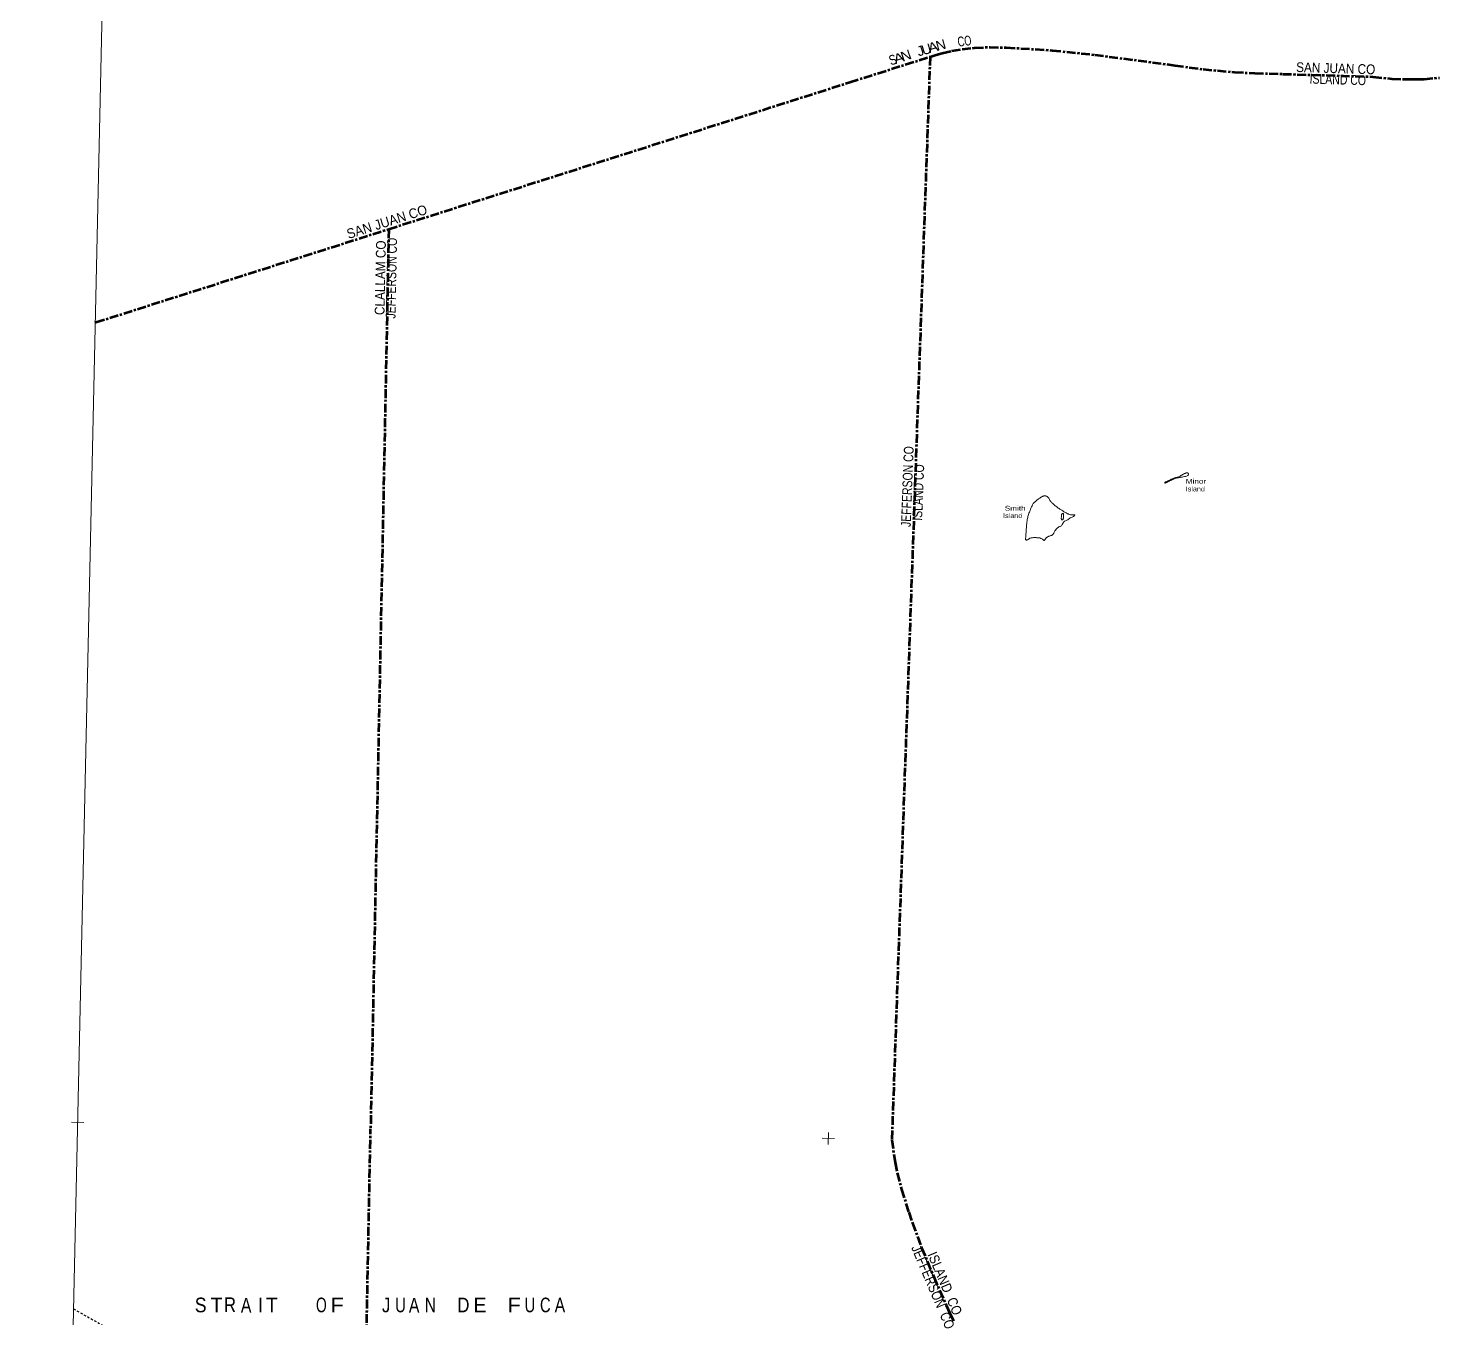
# Model space of a CAD drawing. Header units: feet. Extents: x -493433 to -244333, y 184684 to 373072.
# Drawn here: x -493183 to -435590, y 272885 to 325636 of the extents above; entities that cross this region are included whole.
import ezdxf
from ezdxf.enums import TextEntityAlignment as Align

# ---------------------------------------------------------------- set-up
doc = ezdxf.new("R2010")
doc.units = ezdxf.units.FT
doc.header["$LTSCALE"] = 60
doc.linetypes.add('LONG_DASH_SHORT_DASH', pattern=[9.9, 6, -1.2, 1.5, -1.2])
doc.linetypes.add('SHORT_DASHED', pattern=[2.7, 1.5, -1.2])
for name, color, linetype, lineweight in [('11', 7, 'LONG_DASH_SHORT_DASH', 60), ('12', 7, 'LONG_DASH_SHORT_DASH', 13), ('33', 7, 'SHORT_DASHED', 25), ('39', 7, 'Continuous', 13), ('4', 7, 'Continuous', 13), ('41', 7, 'Continuous', 13)]:
    doc.layers.add(name, color=color, linetype=linetype, lineweight=lineweight)
doc.layers.add('42', color=7, linetype='Continuous')

msp = doc.modelspace()

# ---------------------------------------------------------------- linework, layer by layer
at = {"layer": '11'}
for p, q in [((-478438.27, 317419.79), (-459585.11, 323426.79)), ((-480089.23, 234668.75), (-479182.72, 280614.02))]:
    msp.add_line(p, q, dxfattribs=at)
for points in [[(-456308.13, 324469.52), (-456062.52, 324550.1), (-455810.56, 324615.3), (-455413.28, 324707.58), (-454999.21, 324776.95), (-454485.82, 324833.2), (-453868.44, 324861.32), (-453192.54, 324843.77), (-451314.62, 324728.2), (-449571.74, 324547.57), (-446298.81, 324114.09), (-446298.81, 324114.09), (-445148.34, 323955.75), (-443859.25, 323839.51), (-443032.95, 323790.76), (-441891.18, 323761.15), (-438200.42, 323649.73), (-438200.42, 323649.73), (-437423.15, 323565.78), (-436925.69, 323550.79), (-436604.35, 323545.16), (-436347.66, 323548.91), (-436113.45, 323556.41), (-435482.01, 323607.04)], [(-459585.11, 323426.79), (-456308.13, 324469.52), (-457872.81, 280168.76)], [(-490440.51, 313597.36), (-490410.47, 313605.53), (-478438.27, 317419.79)], [(-478438.27, 317419.79), (-478438.67, 317400.02), (-479182.72, 280614.02)], [(-457872.81, 280168.76), (-457740.53, 279240.93), (-457659.12, 278815.14), (-457472.55, 278134.54), (-457180.49, 277203.17), (-457031.87, 276763.23), (-456653.11, 275749.3), (-456159.57, 274556.07), (-455646.31, 273398.1), (-455496.5, 273073.23), (-455349.8, 272760.86)]]:
    msp.add_lwpolyline(points, dxfattribs=at)
at = {"layer": '33'}
msp.add_lwpolyline([(-491328.64, 273249.71), (-464836.78, 258406.33), (-464224.89, 258116.28), (-463671.77, 257920.44), (-463084.63, 257750.15), (-462432.51, 257610.87), (-460939.06, 257380.74)], dxfattribs=at)
at = {"layer": '39'}
for points in [[(-446518.06, 307114.08), (-446581.7, 307081.31), (-446628.47, 307063.96), (-446659.02, 307050.36), (-446687.54, 307036.72), (-446707.84, 307031.02), (-446707.48, 307051.24), (-446680.76, 307077.04), (-446613.54, 307108.18), (-446558.52, 307135.49), (-446489.73, 307162.44), (-446473.02, 307172.37)], [(-446473.02, 307172.37), (-446456.61, 307186.23), (-446373.16, 307221.11), (-446314.24, 307240.27), (-446231.05, 307261.01), (-446190.41, 307274.42), (-446125.39, 307295.49), (-446049.95, 307334.57), (-445988.61, 307375.92), (-445901.02, 307416.8), (-445870.37, 307436.47), (-445805.56, 307445.41), (-445767.3, 307438.65), (-445737.51, 307409.8), (-445752.69, 307351.42), (-445797.63, 307323.93), (-445862.64, 307302.86), (-445957.95, 307282.34), (-446051.14, 307267.85), (-446120.01, 307256.97), (-446186.98, 307239.98), (-446288.38, 307217.55), (-446343.3, 307196.3), (-446424.69, 307163.4), (-446518.06, 307114.08)], [(-452312.31, 304720.04), (-452283.79, 304733.68), (-452226.6, 304769.05), (-452177.84, 304784.34), (-452147.48, 304787.84), (-452119.1, 304793.39), (-452040.23, 304798.02), (-451975.61, 304796.85), (-451915.06, 304793.73), (-451850.48, 304790.54), (-451792.16, 304775.33), (-451760.18, 304756.54), (-451710.05, 304735.41), (-451688.12, 304718.84), (-451668.29, 304698.25), (-451644.31, 304683.66), (-451625.99, 304691.42), (-451609.47, 304711.34), (-451599.02, 304731.38), (-451582.43, 304755.34), (-451561.73, 304783.28), (-451528.95, 304808.98), (-451502.34, 304828.72), (-451465.67, 304846.25), (-451431.08, 304859.78), (-451372.09, 304882.98), (-451329.46, 304894.34), (-451298.78, 304916.03), (-451271.98, 304945.88), (-451249.05, 304985.91), (-451230.23, 305021.97), (-451201.06, 305072), (-451153.42, 305137.87), (-451120.46, 305173.67), (-451077.3, 305215.36), (-451012.1, 305246.53), (-450965.26, 305267.93), (-450922.17, 305305.57), (-450884.59, 305373.65), (-450857.55, 305417.65), (-450806.2, 305465.25), (-450744.97, 305500.54), (-450681.83, 305529.73), (-450612.23, 305581.05), (-450536.68, 305626.19), (-450473.58, 305653.36), (-450414.47, 305682.62), (-450395.58, 305722.73), (-450413.54, 305735.19), (-450456.02, 305731.91), (-450504.49, 305732.79), (-450571.13, 305734), (-450639.46, 305753.44), (-450667.52, 305766.08), (-450705.57, 305784.97), (-450795.61, 305833.12), (-450833.62, 305854.03), (-450879.42, 305891.26), (-450971.31, 305949.55), (-451037.31, 305987.15), (-451097.17, 306028.68), (-451160.93, 306078.38), (-451226.85, 306120.02), (-451280.4, 306175.59), (-451312.07, 306212.57), (-451349.83, 306247.63), (-451387.51, 306286.74), (-451415.17, 306321.62), (-451444.28, 306388.88), (-451469.92, 306423.73), (-451499.71, 306452.58), (-451525.53, 306477.31), (-451565.56, 306498.26), (-451593.61, 306510.91), (-451629.96, 306511.56), (-451658.34, 306506.01), (-451694.94, 306492.52), (-451739.77, 306471.09), (-451766.31, 306455.39), (-451827.58, 306418.08), (-451878.75, 306380.58), (-451925.88, 306343.01), (-451981.34, 306291.44), (-452042.82, 306242), (-452088.22, 306188.22), (-452119.45, 306136.2), (-452161.17, 306062.13), (-452184.49, 305999.87), (-452220.41, 305911.54), (-452247.96, 305839.23), (-452290.04, 305744.95), (-452309.69, 305662.39), (-452327.42, 305573.73), (-452340.8, 305503.19), (-452348.01, 305438.61), (-452357.53, 305357.89), (-452364.92, 305283.2)], [(-452364.92, 305283.2), (-452384.2, 304994.36), (-452389.53, 304921.65), (-452390.25, 304881.22), (-452390.86, 304846.85), (-452399.8, 304798.48), (-452406.9, 304739.96), (-452397.27, 304713.5), (-452385.37, 304701.15), (-452357.17, 304696.59), (-452312.31, 304720.04)], [(-450934.55, 305631.39), (-450936.21, 305651.64), (-450935.85, 305671.86), (-450937.4, 305698.17), (-450934.99, 305720.38), (-450922.15, 305760.59), (-450909.78, 305774.52), (-450887.32, 305788.27), (-450871.2, 305785.95), (-450855.37, 305767.47), (-450849.63, 305749.16), (-450852.48, 305702.7), (-450853.05, 305670.35), (-450851.5, 305644.04), (-450854.06, 305613.75), (-450860.73, 305579.49), (-450873.42, 305547.36), (-450891.89, 305531.52), (-450912.26, 305521.78), (-450926.29, 305528.1), (-450936.03, 305548.5), (-450943.67, 305572.9), (-450934.55, 305631.39)]]:
    msp.add_spline(points, degree=3, dxfattribs=at)
at = {"layer": '4'}
for p, q in [((-491155.42, 281126.59), (-491166.08, 280626.7)), ((-490910.8, 280871.32), (-491410.69, 280881.98)), ((-460217.75, 280217.16), (-460717.65, 280227.14)), ((-460462.72, 280472.1), (-460472.69, 279972.2))]:
    msp.add_line(p, q, dxfattribs=at)
msp.add_lwpolyline([(-489136.84, 372822.34), (-458570.27, 372170.54), (-428002.84, 371560.78), (-397434.59, 370993.07), (-366865.58, 370467.41), (-336295.9, 369983.8), (-305725.57, 369542.24), (-275154.66, 369142.74), (-244583.22, 368785.28), (-246606.46, 184933.95), (-277430.78, 185294.37), (-308254.58, 185697.19), (-339077.78, 186142.4), (-369900.35, 186630.01), (-400722.22, 187160.02), (-431543.33, 187732.42), (-462363.63, 188347.22), (-493183.05, 189004.41)], close=True, dxfattribs=at)
msp.add_lwpolyline([(-489136.84, 372822.34), (-458570.27, 372170.54), (-428002.84, 371560.78), (-397434.59, 370993.07), (-366865.58, 370467.41), (-336295.9, 369983.8), (-305725.57, 369542.24), (-275154.66, 369142.74), (-244583.22, 368785.28), (-246606.46, 184933.95), (-277430.78, 185294.37), (-308254.58, 185697.19), (-339077.78, 186142.4), (-369900.35, 186630.01), (-400722.22, 187160.02), (-431543.33, 187732.42), (-462363.63, 188347.22), (-493183.05, 189004.41)], close=True, dxfattribs=at)

# ---------------------------------------------------------------- texts
at = {"layer": '12'}
for s, height, rotation, width, p in [('J', 400, 17.795, 1.05, (-456777.85, 324474.33)), ('A', 400, 15.74, 1.15, (-456334.91, 324611.93)), ('N', 400, 15.656, 1.05, (-456011.12, 324702.86)), ('C', 400, 8.795, 0.75, (-455157.11, 324872.74)), ('O', 400, 6.733, 0.7, (-454888.09, 324910.63)), ('S', 400, 18.581, 0.85, (-457915.2, 324105.84)), ('A', 400, 18.581, 1.2, (-457727.65, 324157.32)), ('N', 400, 18.581, 1.1, (-457433.47, 324260.29)), ('SAN JUAN CO', 400, 358.271, 0.9, (-441347.53, 323844.78)), ('ISLAND CO', 400, 358.271, 0.8, (-440796.96, 323371.37)), ('JEFFERSON CO', 400, 87.816, 0.8, (-457101.23, 305227.2)), ('ISLAND CO', 400, 87.816, 0.8, (-456634.52, 305484.02)), ('JEFFERSON  CO', 403.2, 292.956, 0.85, (-457087.46, 275755.65)), ('ISLAND  CO', 403.2, 292.956, 0.9, (-456423.2, 275478.46))]:
    msp.add_text(s, height=height, rotation=rotation, dxfattribs=dict(at, width=width)).set_placement(p)
msp.add_text('U', height=400, rotation=16.28, dxfattribs=at).set_placement((-456587.74, 324528.42))
for s, rotation, width, p in [('SAN JUAN CO', 17.671, 0.95, (-476828.68, 318047.89)), ('CLALLAM CO', 88.85, 0.9, (-478556.51, 316947.9)), ('JEFFERSON CO', 88.85, 0.8, (-478099.42, 317059.19))]:
    msp.add_text(s, height=400, rotation=rotation, dxfattribs=dict(at, width=width)).set_placement(p, align=Align.RIGHT)
at = {"layer": '41'}
for s, width, p in [('S', 0.9, (-486372, 273111.19)), ('R', 0.85, (-485179.09, 273119.79)), ('A', 0.8, (-484485.52, 273102.59)), ('O', 0.7, (-481414.52, 273111.19)), ('F', 1.1, (-480813.73, 273111.19)), ('J', 0.85, (-478718.45, 273111.19)), ('U', 0.75, (-478176.92, 273111.19)), ('A', 0.8, (-477616.54, 273102.59)), ('N', 0.8, (-476972.78, 273111.19)), ('D', 0.85, (-475634.2, 273111.19)), ('F', 1.1, (-473581.44, 273111.19)), ('U', 0.75, (-472886.16, 273111.19)), ('C', 0.75, (-472257.03, 273111.19)), ('A', 0.8, (-471656.24, 273111.19))]:
    msp.add_text(s, height=600, dxfattribs=dict(at, width=width)).set_placement(p)
for s, p in [('T', (-485723.97, 273111.19)), ('I', (-483798.77, 273111.19)), ('T', (-483462.55, 273111.19)), ('E', (-474976.72, 273111.19))]:
    msp.add_text(s, height=600, dxfattribs=at).set_placement(p)
at = {"layer": '42'}
for s, width, p in [('Minor', 1.25, (-445854.62, 307000.24)), ('Island', 1.1, (-445854.62, 306686.77)), ('Smith', 1.25, (-453254.9, 305898.88)), ('Island', 1.1, (-453322.68, 305598.12))]:
    msp.add_text(s, height=200, dxfattribs=dict(at, width=width)).set_placement(p)

doc.saveas('drawing.dxf')
